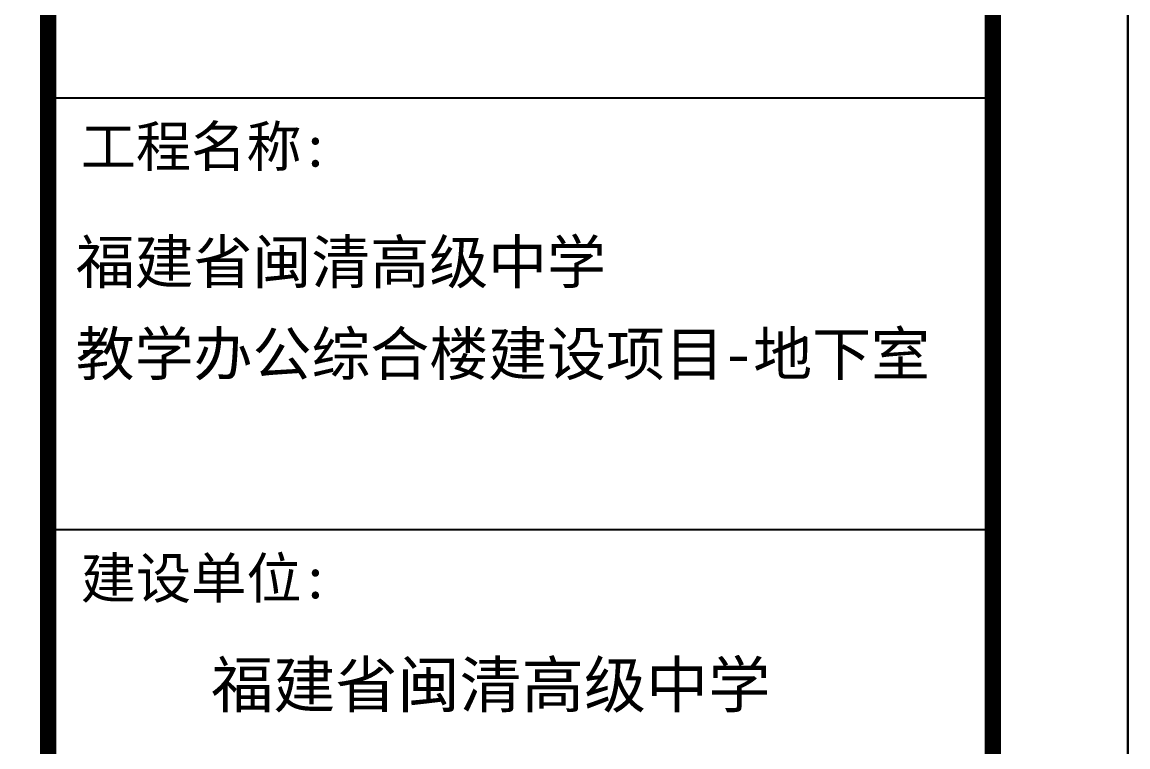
# Model space of a CAD drawing. Extents: x 0 to 2037025, y -2738621 to 0.
# Drawn here: x 996616 to 1000713, y -1513581 to -1510895 of the extents above; entities that cross this region are included whole.
import ezdxf

# ---------------------------------------------------------------- set-up
doc = ezdxf.new("R2010")
doc.units = 0
doc.header["$LTSCALE"] = 10
doc.header["$MEASUREMENT"] = 0
for name, color, linetype in [('PUB_TITLE', 4, 'Continuous'), ('图框', 142, 'Continuous'), ('批量导出图层', 1, 'Continuous')]:
    doc.layers.add(name, color=color, linetype=linetype)
doc.styles.add('图框字型一', font='')
doc.styles.get('图框字型一').set_extended_font_data('SimSun')

# ---------------------------------------------------------------- blocks, each defined once
blk = doc.blocks.new('图框A1')
at = {"layer": '图框'}
for p, q in [((76100, 17200), (83100, 17200)), ((76100, 14000), (83100, 14000))]:
    blk.add_line(p, q, dxfattribs=at)
blk.add_lwpolyline([(0, 0), (84100, 0), (84100, 59400), (0, 59400)], close=True, dxfattribs=at)
at = {"layer": '图框', "const_width": 120}
blk.add_lwpolyline([(2500, 1000), (83100, 1000), (83100, 58400), (2500, 58400)], close=True, dxfattribs=at)
blk.add_lwpolyline([(76100, 58400), (76100, 1000)], dxfattribs=at)
at = {"layer": '图框', "style": '图框字型一'}
for s, p in [('工程名称:', (76341.6, 16690.4)), ('建设单位:', (76341.6, 13490.4))]:
    blk.add_text(s, height=300, dxfattribs=at).set_placement(p)
blk = doc.blocks.new('A$C16A05140')
at = {"layer": '图框', "style": '图框字型一'}
for s, height, p in [('福建省闽清高级中学', 320, (-6795, 8724.1)), ('教学办公综合楼建设项目-地下室', 320, (-6795, 8043.3)), ('福建省闽清高级中学', 337.55, (-5792.4, 5581.7))]:
    blk.add_text(s, height=height, dxfattribs=at).set_placement(p)

msp = doc.modelspace()

# ---------------------------------------------------------------- linework, layer by layer
at = {"layer": 'PUB_TITLE'}
msp.add_lwpolyline([(958662.7, -1519775.8), (1000712.7, -1519775.8), (1000712.7, -1490075.8), (958662.7, -1490075.8)], close=True, dxfattribs=at)
at = {"layer": 'PUB_TITLE', "const_width": 50}
msp.add_lwpolyline([(959912.7, -1519275.8), (1000212.7, -1519275.8), (1000212.7, -1490575.8), (959912.7, -1490575.8)], close=True, dxfattribs=at)
at = {"layer": '批量导出图层'}
msp.add_lwpolyline([(958662.7, -1490075.8), (1000712.7, -1490075.8), (1000712.7, -1519775.8), (958662.7, -1519775.8)], close=True, dxfattribs=at)

# ---------------------------------------------------------------- block references
at = {"xscale": 0.5, "yscale": 0.5, "zscale": 0.5}
for name, p in [('图框A1', (958662.7, -1519775.8)), ('A$C16A05140', (1000212.7, -1516225.8))]:
    msp.add_blockref(name, p, dxfattribs=at)

doc.saveas('drawing.dxf')
